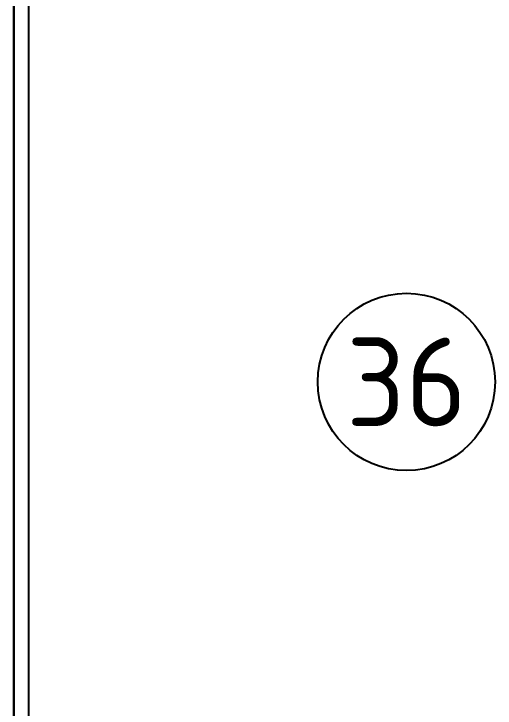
# Model space of a CAD drawing. Header units: inches. Extents: x 564911 to 603980, y 458630 to 507164.
# Drawn here: x 576908.9 to 577234.6, y 499048.5 to 499518.2 of the extents above; entities that cross this region are included whole.
import ezdxf
from ezdxf.enums import TextEntityAlignment as Align

# ---------------------------------------------------------------- set-up
doc = ezdxf.new("R2010")
doc.units = ezdxf.units.IN
doc.header["$MEASUREMENT"] = 0
doc.layers.add('ASHADE', color=7, linetype='Continuous')
doc.styles.add('ISO3098B', font='ISO3098B.shx')

msp = doc.modelspace()

# ---------------------------------------------------------------- linework, layer by layer
at = {"color": 3}
msp.add_circle((577174.64251, 499269.19569), 60, dxfattribs=at)
at = {"layer": 'ASHADE', "color": 7}
for p, q in [((576908.89613, 498152.63646), (576908.89613, 500152.63646)), ((576908.89613, 500152.63646), (576908.89613, 498152.63646)), ((576918.89613, 500152.63646), (576918.89613, 498177.63646))]:
    msp.add_line(p, q, dxfattribs=at)

# ---------------------------------------------------------------- texts
at = {"color": 3, "style": 'ISO3098B'}
msp.add_text('36', height=60, dxfattribs=at).set_placement((577174.64251, 499269.19569), align=Align.MIDDLE_CENTER)

doc.saveas('drawing.dxf')
